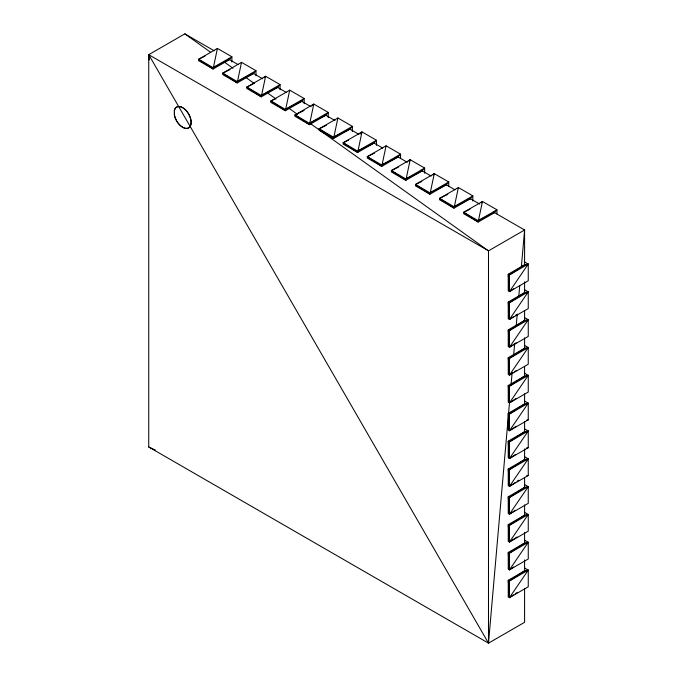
<?xml version="1.0" encoding="UTF-8"?>
<svg xmlns="http://www.w3.org/2000/svg" width="677" height="677" viewBox="0 0 677 677"><rect width="100%" height="100%" fill="white"/><g stroke="black" fill="none" stroke-linecap="round" stroke-linejoin="round"><path stroke-width="1.02" d="M214.144 50.767L184.846 33.85L148.745 54.693L148.745 446.998L488.498 643.15L509.527 402.409M511.093 384.536L512.1 372.976M513.657 355.103L514.672 343.535M516.229 325.671L517.245 314.103M518.709 297.279L519.724 285.719M521.375 266.797L524.59 230.002L493.457 212.028M217.419 48.431L198.623 59.28L198.623 60.668L213.086 69.02L217.419 48.431L231.881 56.775L231.881 61.929M241.511 62.343L222.725 73.192L222.725 74.58L237.178 82.932L241.511 62.343L255.974 70.687L255.974 75.841M264.385 77.66L265.612 76.256L246.817 87.105L246.817 88.492L261.271 96.845L265.612 76.256L280.066 84.6L280.066 89.753M289.705 90.159L270.91 101.017L270.91 102.405L285.372 110.749L289.705 90.159L304.168 98.512L304.168 103.666M312.571 105.477L313.798 104.072L295.011 114.929L295.011 116.317L309.465 124.661L313.798 104.072L328.26 112.424L328.26 117.578M337.899 117.984L319.104 128.842L319.104 130.229L333.558 138.573L337.899 117.984L352.353 126.337L352.353 131.482M360.147 134.004L361.992 131.897L343.197 142.745L343.197 144.142L357.659 152.486L361.992 131.897L376.454 140.249L376.454 145.394M386.085 145.809L367.298 156.658L367.298 158.054L381.752 166.398L386.085 145.809L400.547 154.153L400.547 158.274M408.959 161.126L410.186 159.721L391.391 170.57L391.391 171.966L405.845 180.31L410.186 159.721L424.64 168.065L424.64 173.219M433.052 175.038L434.279 173.634L415.483 184.482L415.483 185.87L429.946 194.223L434.279 173.634L448.741 181.978L448.741 186.099M458.38 187.546L439.585 198.395L439.585 199.783L454.039 208.135L458.38 187.546L472.834 195.89L472.834 201.044M481.245 202.863L482.473 201.458L463.677 212.307L463.677 213.695L478.131 222.048L482.473 201.458L496.926 209.802L496.926 213.924M528.255 264.055L509.459 291.601L508.249 290.907L508.249 274.21L524.59 264.783L528.255 264.055L528.255 280.752L509.459 291.601L508.249 274.21L509.459 274.904L528.255 264.055L524.683 261.999M528.255 291.88L509.459 319.426L508.249 318.732L508.249 302.035L524.59 292.608L528.255 291.88L528.255 308.577L509.459 319.426L508.249 302.035L509.459 302.729L528.255 291.88L524.683 289.824M528.255 319.705L509.459 347.25L508.249 346.556L508.249 329.86L524.59 320.424L528.255 319.705L528.255 336.401L509.459 347.25L508.249 329.86L509.459 330.554L528.255 319.705L524.683 317.64M528.255 347.529L509.459 375.075L508.249 374.381L508.249 357.684L524.59 348.249L528.255 347.529L528.255 364.218L509.459 375.075L508.249 357.684L509.459 358.378L528.255 347.529L524.683 345.465M528.255 375.354L509.459 402.9L508.249 402.197L508.249 385.509L524.59 376.073L528.255 375.354L528.255 392.042L509.459 402.9L508.249 385.509L509.459 386.203L528.255 375.354L524.683 373.289M528.255 403.17L509.459 430.716L508.249 430.022L508.249 413.325L524.59 403.898L528.255 403.17L528.255 419.867L509.459 430.716L508.249 413.325L509.459 414.028L528.255 403.17L524.683 401.114M528.255 430.995L509.459 458.541L508.249 457.847L508.249 441.15L524.59 431.723L528.255 430.995L528.255 447.692L509.459 458.541L508.249 441.15L509.459 441.853L528.255 430.995L524.683 428.939M528.255 458.82L509.459 486.365L508.249 485.671L508.249 468.975L524.59 459.548L528.255 458.82L528.255 475.516L509.459 486.365L508.249 468.975L509.459 469.669L528.255 458.82L524.683 456.763M528.255 486.645L509.459 514.19L508.249 513.496L508.249 496.8L524.59 487.364L528.255 486.645L528.255 503.341L509.459 514.19L508.249 496.8L509.459 497.493L528.255 486.645L524.683 484.58M528.255 514.469L509.459 542.015L508.249 541.321L508.249 524.624L524.59 515.189L528.255 514.469L528.255 531.157L509.459 542.015L508.249 524.624L509.459 525.318L528.255 514.469L524.683 512.404M528.255 542.294L509.459 569.839L508.249 569.137L508.249 552.449L524.59 543.013L528.255 542.294L528.255 558.982L509.459 569.839L508.249 552.449L509.459 553.143L528.255 542.294L524.683 540.229M528.255 570.11L509.459 597.656L508.249 596.962L508.249 580.274L524.59 570.838L528.255 570.11L528.255 586.807L509.459 597.656L508.249 580.274L509.459 580.968L528.255 570.11L524.683 568.054M198.623 59.28L213.086 69.02L229.418 59.584L231.881 56.775L213.086 67.624L198.623 59.28L204.979 56.157M246.817 87.105L261.271 96.845L277.612 87.409L280.066 84.6L261.271 95.449L246.817 87.105L253.173 83.973M270.91 101.017L285.372 110.749L301.705 101.322L304.168 98.512L285.372 109.361L270.91 101.017L275.446 98.783M295.011 114.929L309.465 124.661L325.798 115.234L328.26 112.424L309.465 123.273L295.011 114.929L304.083 110.461M319.104 128.842L333.558 138.573L349.899 129.146L352.353 126.337L333.558 137.186L319.104 128.842L326.365 125.262M343.197 142.745L357.659 152.486L373.992 143.059L376.454 140.249L357.659 151.098L343.197 142.745L348.647 140.071M367.298 156.658L381.752 166.398L398.084 156.962L400.547 154.153L381.752 165.01L367.298 156.658L374.559 153.087M391.391 170.57L405.845 180.31L422.186 170.875L424.64 168.065L405.845 178.923L391.391 170.57L398.651 166.999M415.483 184.482L429.946 194.223L446.278 184.787L448.741 181.978L429.946 192.827L415.483 184.482L421.839 181.36M463.677 212.307L478.131 222.048L494.472 212.612L496.926 209.802L478.131 220.651L463.677 212.307L470.033 209.176M524.59 264.783L509.459 274.904L509.459 291.601L513.665 288.791M524.59 292.608L509.459 302.729L509.459 319.426L513.665 316.616M515.341 315.49L517.025 314.365M524.59 320.424L509.459 330.554L509.459 347.25L516.187 342.748M524.59 348.249L509.459 358.378L509.459 375.075L512.819 372.824M514.503 371.698L516.187 370.573M524.59 376.073L509.459 386.203L509.459 402.9L516.187 398.398M524.59 403.898L509.459 414.028L509.459 430.716L516.187 426.214M524.59 431.723L509.459 441.853L509.459 458.541L515.341 454.606M524.59 459.548L509.459 469.669L509.459 486.365L515.341 482.43M517.025 481.305L518.709 480.179M524.59 487.364L509.459 497.493L509.459 514.19L515.341 510.246M524.59 515.189L509.459 525.318L509.459 542.015L517.025 536.946M513.665 567.021L509.459 569.839L509.459 553.143L524.59 543.013L524.59 532.427M524.59 570.838L509.459 580.968L509.459 597.656L513.665 594.846M515.341 593.721L517.025 592.595M222.725 73.192L237.178 81.536L255.974 70.687L253.511 73.497L237.178 82.932L222.725 73.192L229.985 69.621M439.585 198.395L454.039 206.739L472.834 195.89L470.371 198.7L454.039 208.135L439.585 198.395L447.751 194.375M524.59 264.893L524.59 230.002L488.498 250.837L148.745 54.693L488.498 643.15L524.59 622.307L524.59 588.474M213.086 67.624L229.418 59.584M237.178 81.536L253.511 73.497L262.684 78.794M261.271 95.449L277.612 87.409M285.372 109.361L301.705 101.322M309.465 123.273L325.798 115.234M333.558 137.186L349.899 129.146M357.659 151.098L373.992 143.059M381.752 165.01L398.084 156.962M405.845 178.923L422.186 170.875M429.946 192.827L446.278 184.787M454.039 206.739L470.371 198.7L468.323 198.776M478.131 220.651L494.472 212.612M526.418 420.231L528.255 419.867M526.418 448.056L528.255 447.692M526.418 475.88L528.255 475.516M148.745 446.998L155.439 450.12M228.801 59.229L237.957 64.518M277.333 87.248L286.489 92.537M301.147 101L311.217 106.814M324.952 114.743L335.03 120.557M349.679 129.019L358.835 134.308M373.492 142.762L382.649 148.051M397.297 156.514L407.376 162.328M421.111 170.257L431.181 176.071M445.838 184.533L454.995 189.822M470.557 198.81L479.714 204.099M184.846 33.85L210.649 52.29M224.409 62.123L233.015 68.275M245.92 77.491L254.518 83.643M267.423 92.859L276.021 99.011M288.927 108.227L297.533 114.379M310.43 123.595L488.498 250.837L488.498 643.15M148.745 54.693L149.262 59.948M524.59 281.818L524.59 292.388M524.59 310.371L524.59 320.94M524.59 337.857L524.59 349.493M524.59 366.409L524.59 376.987M524.59 393.904L524.59 404.482M524.59 421.399L524.59 431.968M524.59 448.893L524.59 460.521M524.59 477.446L524.59 488.015M524.59 504.932L524.59 515.51M524.59 559.921L524.59 571.557M174.327 110.41L174.327 115.098A12.008 6.931 60 0 0 187.402 128.368A12.008 6.931 60 0 0 187.402 112.23A12.008 6.931 60 0 0 174.327 110.41M174.48 110.326L174.48 115.014A12.008 6.931 60 0 0 187.546 128.283A12.008 6.931 60 0 0 187.546 112.145A12.008 6.931 60 0 0 174.48 110.326"/></g></svg>
